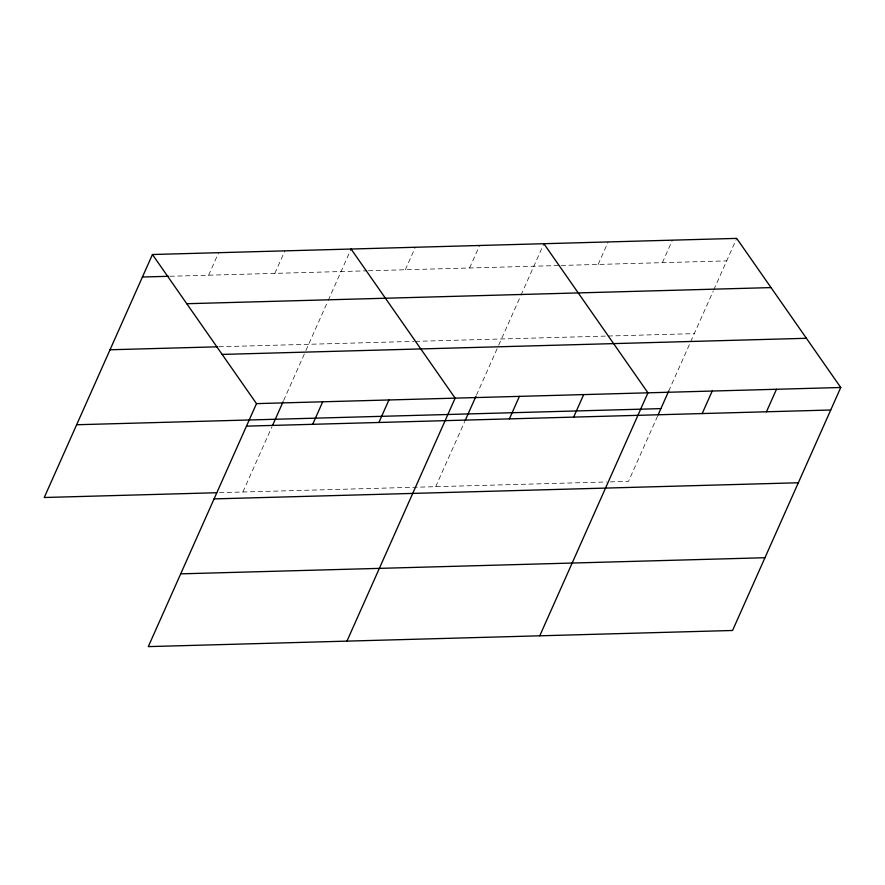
<?xml version="1.0" encoding="UTF-8"?>
<svg xmlns="http://www.w3.org/2000/svg" width="885" height="885" viewBox="0 0 885 885"><rect width="100%" height="100%" fill="white"/><g stroke="black" fill="none" stroke-linecap="round" stroke-linejoin="round"><path stroke-width="0.66" stroke-dasharray="4.42 3.32" d="M208.628 275.191L218.65 252.679M274.848 273.365L284.87 250.853M242.899 492.016L271.938 426.78M283.631 400.518L305.325 351.787M305.889 350.537L327.66 301.641M328.213 300.391L351.079 249.028M405.33 269.759L415.353 247.247M469.592 267.989L479.615 245.477M435.697 486.695L464.747 421.459M476.44 395.197L498.133 346.466M498.686 345.216L520.457 296.32M521.022 295.07L543.888 243.707M598.138 264.438L608.161 241.926M662.4 262.668L672.423 240.156M657.555 416.138L628.505 481.374L607.995 481.938M668.684 391.126L713.266 290.999M713.819 289.749L736.696 238.386M170.008 276.264L367.043 270.821M368.403 270.777L559.851 265.5M561.212 265.456L726.673 260.887M219.004 346.765L413.959 341.389M415.319 341.356L606.767 336.068M608.128 336.023L694.271 333.645M219.447 492.657L606.623 481.971"/><path stroke-width="1.33" d="M152.441 254.515L256.495 403.626L148.304 646.614L732.559 630.485L840.75 387.497L736.696 238.386L152.441 254.515L44.25 497.503L216.692 492.735M272.503 425.53L283.078 401.768M312.682 424.313L322.704 401.801M378.902 422.488L388.924 399.976M346.953 641.138L455.144 398.15L351.079 249.028M465.3 420.209L475.887 396.447M509.384 418.882L519.406 396.369M573.657 417.112L583.68 394.599M539.761 635.817L647.942 392.818L543.888 243.707M658.108 414.888L668.684 391.126M702.192 413.56L712.215 391.048M766.454 411.791L776.477 389.278M142.419 277.016L168.626 276.297M186.779 303.721L771.034 287.592M110.017 349.774L217.621 346.809M222.157 354.42L806.412 338.291M256.495 403.626L840.75 387.497M76.641 424.745L660.896 408.616M246.472 426.139L830.727 410.009M214.082 498.897L798.336 482.767M180.706 573.856L764.961 557.727"/></g></svg>
